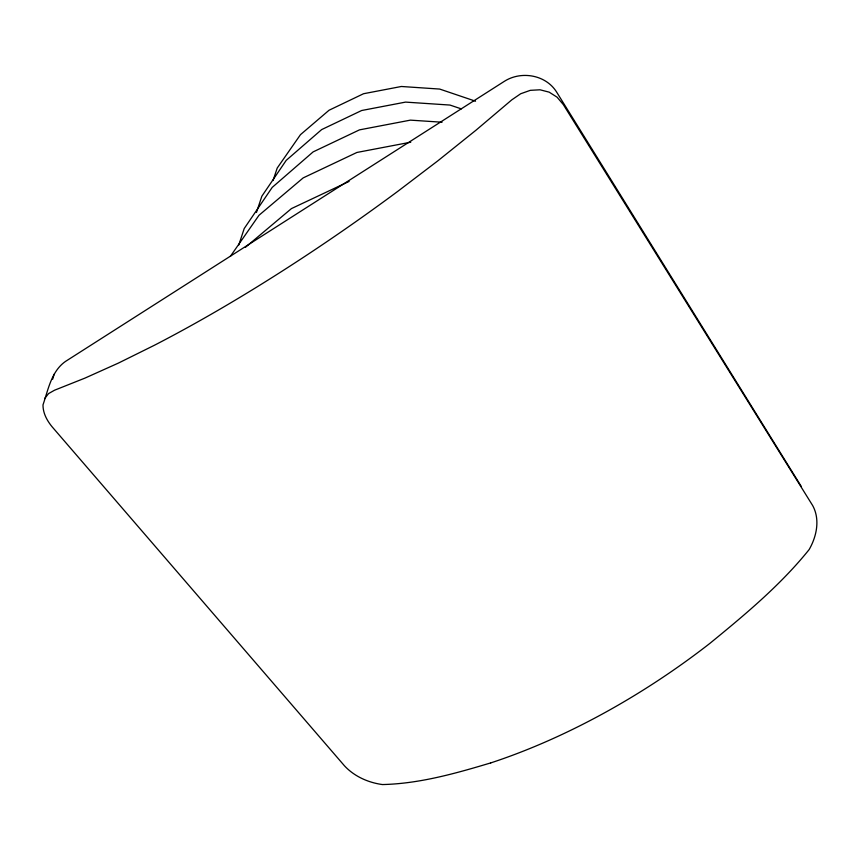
<?xml version="1.0" encoding="UTF-8"?>
<svg xmlns="http://www.w3.org/2000/svg" width="860" height="860" viewBox="0 0 860 860"><rect width="100%" height="100%" fill="white"/><g stroke="black" fill="none" stroke-linecap="round" stroke-linejoin="round"><path stroke-width="1.29" d="M801.413 486.652L556.624 92.074C545.788 74.637 520.902 70.52 504.067 81.517L65.51 361.415C51.417 371.219 48.224 389.612 43 404.877C42.914 413.079 46.945 420.465 51.998 426.667L344.537 765.894C354.374 776.451 368.252 782.621 382.421 784.557C419.368 783.729 455.52 773.452 490.727 762.906M52.686 379.185L54.126 374.24M238.757 245.057L244.208 228.545L272.201 187.405L313.115 151.898L359.469 129.871L410.392 120.142L442.072 122.217M256.463 212.441L261.859 196.198L286.208 160.358L321.651 129.591L361.651 110.51L405.554 102.103L449.984 105.06L461.315 108.876M273.05 180.514L277.21 168.055L300.473 134.665L329.047 110.241L363.543 93.729L401.373 86.484L439.675 89.064L475.548 101.211M230.458 256.216L258.989 215.279L303.171 177.902L356.921 152.456L410.779 142.19M44.612 398.621L48.536 393.611L54.524 390.225L85.011 378.088L118.368 363.103L154.284 345.322A451.876 99.653 -35.4 0 0 397.718 191.393L437.665 160.971L475.86 130.311L511.808 99.846L520.687 93.751L530.319 90.332L540.037 89.795L549.164 92.149L557.097 97.191L563.321 104.587L812.646 505.519C820.289 519.386 816.678 536.479 809.131 549.583C780.558 585.112 745.072 614.61 709.876 643.387A400.179 198.445 -35.2 0 1 490.727 762.917M245.369 247.368L291.443 208.593L349.106 181.428"/></g></svg>
